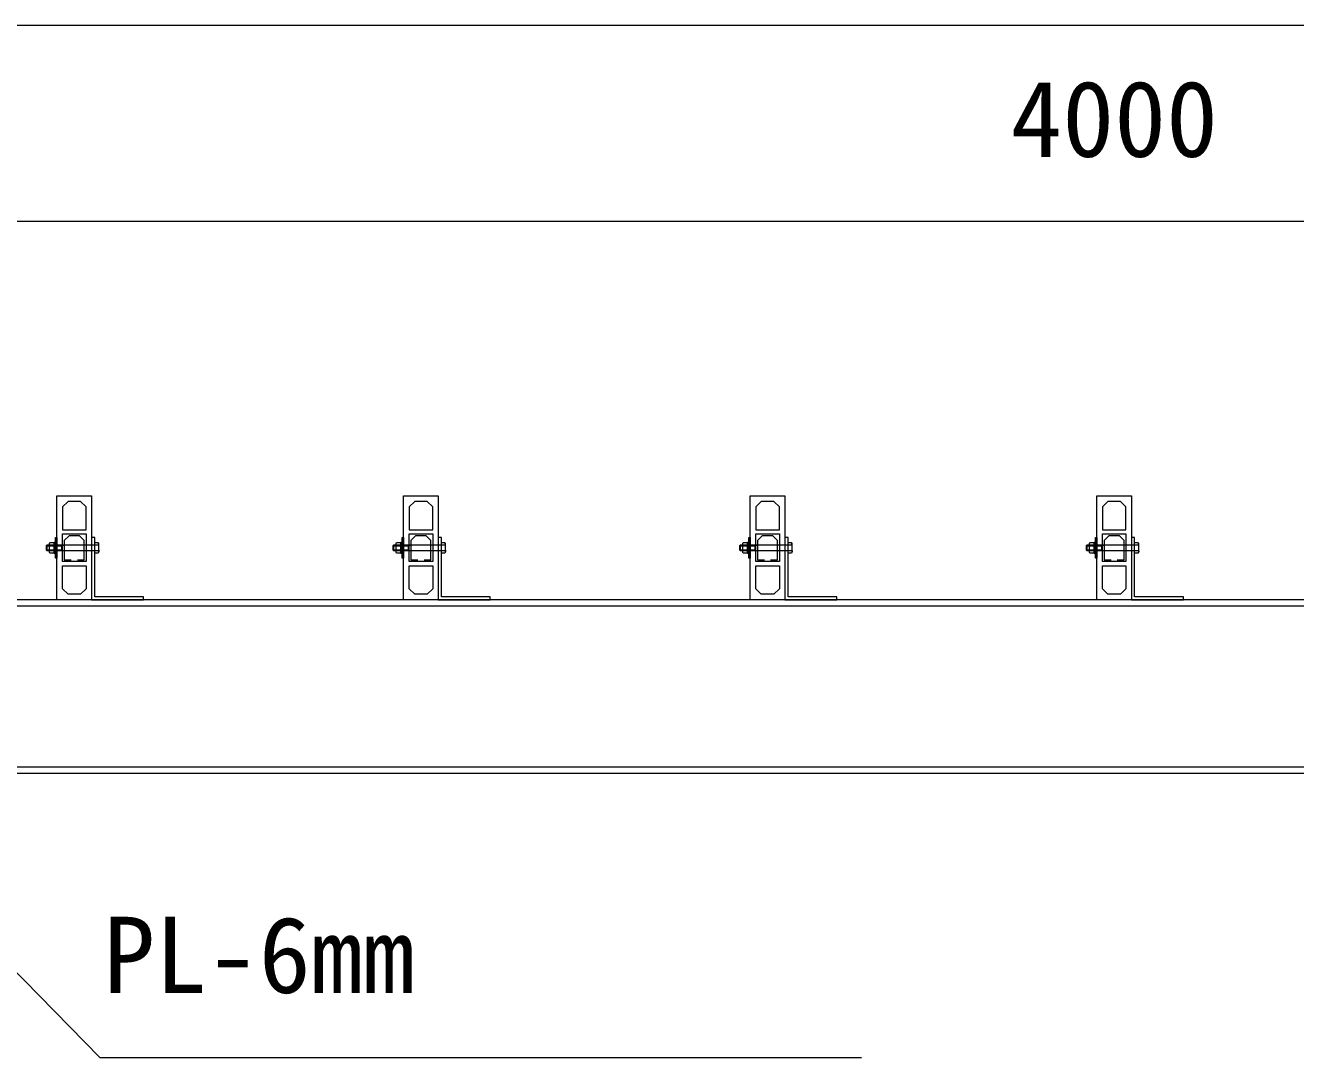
# Model space of a CAD drawing. Units: millimetres at full size, sheet at 1:60; details may follow other scales. Extents: x -1200 to 26400, y -900 to 18720.
# Drawn here: x 8010 to 9842, y 6546 to 8035 of the extents above; entities that cross this region are included whole.
import ezdxf
from ezdxf.enums import TextEntityAlignment as Align

# ---------------------------------------------------------------- set-up
doc = ezdxf.new("R2010")
doc.units = ezdxf.units.MM
doc.header["$LTSCALE"] = 60
for name, color, linetype, lineweight in [('D-STR', 1, 'Continuous', 13), ('D-STR-DIM', 7, 'Continuous', 13), ('D-STR-HTXT', 7, 'Continuous', 13)]:
    doc.layers.add(name, color=color, linetype=linetype, lineweight=lineweight)
doc.styles.add('ＭＳ ゴシック', font='')
doc.styles.get('ＭＳ ゴシック').set_extended_font_data('MS Gothic')

msp = doc.modelspace()

# ---------------------------------------------------------------- linework, layer by layer
at = {"layer": 'D-STR'}
for p, q in [((8055.37, 7206.49), (8055.37, 7356.49)), ((8055.37, 7356.49), (8105.37, 7356.49)), ((8071.37, 7348.49), (8063.37, 7340.49)), ((8089.37, 7348.49), (8071.37, 7348.49)), ((8097.37, 7340.49), (8089.37, 7348.49)), ((8105.37, 7356.49), (8105.37, 7206.49)), ((8555.37, 7206.49), (8555.37, 7356.49)), ((8555.37, 7356.49), (8605.37, 7356.49)), ((8571.37, 7348.49), (8563.37, 7340.49)), ((8589.37, 7348.49), (8571.37, 7348.49)), ((8597.37, 7340.49), (8589.37, 7348.49)), ((8605.37, 7356.49), (8605.37, 7206.49)), ((9055.37, 7206.49), (9055.37, 7356.49)), ((9055.37, 7356.49), (9105.37, 7356.49)), ((9071.37, 7348.49), (9063.37, 7340.49)), ((9089.37, 7348.49), (9071.37, 7348.49)), ((9097.37, 7340.49), (9089.37, 7348.49)), ((9105.37, 7356.49), (9105.37, 7206.49)), ((9555.37, 7206.49), (9555.37, 7356.49)), ((9555.37, 7356.49), (9605.37, 7356.49)), ((9571.37, 7348.49), (9563.37, 7340.49)), ((9589.37, 7348.49), (9571.37, 7348.49)), ((9597.37, 7340.49), (9589.37, 7348.49)), ((9605.37, 7356.49), (9605.37, 7206.49)), ((8063.37, 7340.49), (8063.37, 7307.49)), ((8097.37, 7307.49), (8097.37, 7340.49)), ((8563.37, 7340.49), (8563.37, 7307.49)), ((8597.37, 7307.49), (8597.37, 7340.49)), ((9063.37, 7340.49), (9063.37, 7307.49)), ((9097.37, 7307.49), (9097.37, 7340.49)), ((9563.37, 7340.49), (9563.37, 7307.49)), ((9597.37, 7307.49), (9597.37, 7340.49)), ((8053.37, 7296.49), (8055.37, 7296.49)), ((8053.37, 7266.49), (8053.37, 7296.49)), ((8055.37, 7296.49), (8055.37, 7266.49)), ((8063.37, 7307.49), (8097.37, 7307.49)), ((8063.37, 7261.49), (8063.37, 7301.49)), ((8063.37, 7301.49), (8097.37, 7301.49)), ((8072.72, 7298.92), (8065.92, 7292.12)), ((8088.02, 7298.92), (8072.72, 7298.92)), ((8094.82, 7292.12), (8088.02, 7298.92)), ((8097.37, 7301.49), (8097.37, 7261.49)), ((8109.87, 7296.49), (8105.37, 7296.49)), ((8105.37, 7296.49), (8105.37, 7206.49)), ((8109.87, 7210.99), (8109.87, 7296.49)), ((8553.37, 7296.49), (8555.37, 7296.49)), ((8553.37, 7266.49), (8553.37, 7296.49)), ((8555.37, 7296.49), (8555.37, 7266.49)), ((8563.37, 7307.49), (8597.37, 7307.49)), ((8563.37, 7261.49), (8563.37, 7301.49)), ((8563.37, 7301.49), (8597.37, 7301.49)), ((8572.72, 7298.92), (8565.92, 7292.12)), ((8588.02, 7298.92), (8572.72, 7298.92)), ((8594.82, 7292.12), (8588.02, 7298.92)), ((8597.37, 7301.49), (8597.37, 7261.49)), ((8609.87, 7296.49), (8605.37, 7296.49)), ((8605.37, 7296.49), (8605.37, 7206.49)), ((8609.87, 7210.99), (8609.87, 7296.49)), ((9053.37, 7296.49), (9055.37, 7296.49)), ((9053.37, 7266.49), (9053.37, 7296.49)), ((9055.37, 7296.49), (9055.37, 7266.49)), ((9063.37, 7307.49), (9097.37, 7307.49)), ((9063.37, 7261.49), (9063.37, 7301.49)), ((9063.37, 7301.49), (9097.37, 7301.49)), ((9072.72, 7298.92), (9065.92, 7292.12)), ((9088.02, 7298.92), (9072.72, 7298.92)), ((9094.82, 7292.12), (9088.02, 7298.92)), ((9097.37, 7301.49), (9097.37, 7261.49)), ((9109.87, 7296.49), (9105.37, 7296.49)), ((9105.37, 7296.49), (9105.37, 7206.49)), ((9109.87, 7210.99), (9109.87, 7296.49)), ((9553.37, 7296.49), (9555.37, 7296.49)), ((9553.37, 7266.49), (9553.37, 7296.49)), ((9555.37, 7296.49), (9555.37, 7266.49)), ((9563.37, 7307.49), (9597.37, 7307.49)), ((9563.37, 7261.49), (9563.37, 7301.49)), ((9563.37, 7301.49), (9597.37, 7301.49)), ((9572.72, 7298.92), (9565.92, 7292.12)), ((9588.02, 7298.92), (9572.72, 7298.92)), ((9594.82, 7292.12), (9588.02, 7298.92)), ((9597.37, 7301.49), (9597.37, 7261.49)), ((9609.87, 7296.49), (9605.37, 7296.49)), ((9605.37, 7296.49), (9605.37, 7206.49)), ((9609.87, 7210.99), (9609.87, 7296.49)), ((8039.87, 7284.41), (8061.87, 7284.41)), ((8039.87, 7278.58), (8061.87, 7278.58)), ((8040.96, 7285.49), (8040.96, 7277.49)), ((8044.57, 7287.99), (8045.15, 7289)), ((8044.57, 7274.99), (8044.57, 7287.99)), ((8045.15, 7273.99), (8044.57, 7274.99)), ((8045.15, 7289), (8050.79, 7289)), ((8050.79, 7285.25), (8045.15, 7285.25)), ((8045.15, 7277.74), (8050.79, 7277.74)), ((8050.79, 7273.99), (8045.15, 7273.99)), ((8050.79, 7289), (8051.37, 7287.99)), ((8051.37, 7274.99), (8050.79, 7273.99)), ((8051.37, 7289.49), (8053.37, 7289.49)), ((8051.37, 7273.49), (8051.37, 7289.49)), ((8051.37, 7287.99), (8051.37, 7274.99)), ((8053.37, 7289.49), (8053.37, 7273.49)), ((8061.87, 7285.49), (8061.87, 7277.49)), ((8061.87, 7284.41), (8065.62, 7285.49)), ((8061.87, 7278.58), (8065.62, 7277.49)), ((8065.92, 7292.12), (8065.92, 7264.07)), ((8094.82, 7264.07), (8094.82, 7292.12)), ((8114.68, 7285.25), (8109.87, 7285.25)), ((8109.87, 7277.74), (8114.68, 7277.74)), ((8539.87, 7284.41), (8561.87, 7284.41)), ((8539.87, 7278.58), (8561.87, 7278.58)), ((8540.96, 7285.49), (8540.96, 7277.49)), ((8544.57, 7287.99), (8545.15, 7289)), ((8544.57, 7274.99), (8544.57, 7287.99)), ((8545.15, 7273.99), (8544.57, 7274.99)), ((8545.15, 7289), (8550.79, 7289)), ((8550.79, 7285.25), (8545.15, 7285.25)), ((8545.15, 7277.74), (8550.79, 7277.74)), ((8550.79, 7273.99), (8545.15, 7273.99)), ((8550.79, 7289), (8551.37, 7287.99)), ((8551.37, 7274.99), (8550.79, 7273.99)), ((8551.37, 7289.49), (8553.37, 7289.49)), ((8551.37, 7273.49), (8551.37, 7289.49)), ((8551.37, 7287.99), (8551.37, 7274.99)), ((8553.37, 7289.49), (8553.37, 7273.49)), ((8561.87, 7285.49), (8561.87, 7277.49)), ((8561.87, 7284.41), (8565.62, 7285.49)), ((8561.87, 7278.58), (8565.62, 7277.49)), ((8565.92, 7292.12), (8565.92, 7264.07)), ((8594.82, 7264.07), (8594.82, 7292.12)), ((8614.68, 7285.25), (8609.87, 7285.25)), ((8609.87, 7277.74), (8614.68, 7277.74)), ((9039.87, 7284.41), (9061.87, 7284.41)), ((9039.87, 7278.58), (9061.87, 7278.58)), ((9040.96, 7285.49), (9040.96, 7277.49)), ((9044.57, 7287.99), (9045.15, 7289)), ((9044.57, 7274.99), (9044.57, 7287.99)), ((9045.15, 7273.99), (9044.57, 7274.99)), ((9045.15, 7289), (9050.79, 7289)), ((9050.79, 7285.25), (9045.15, 7285.25)), ((9045.15, 7277.74), (9050.79, 7277.74)), ((9050.79, 7273.99), (9045.15, 7273.99)), ((9050.79, 7289), (9051.37, 7287.99)), ((9051.37, 7274.99), (9050.79, 7273.99)), ((9051.37, 7289.49), (9053.37, 7289.49)), ((9051.37, 7273.49), (9051.37, 7289.49)), ((9051.37, 7287.99), (9051.37, 7274.99)), ((9053.37, 7289.49), (9053.37, 7273.49)), ((9061.87, 7285.49), (9061.87, 7277.49)), ((9061.87, 7284.41), (9065.62, 7285.49)), ((9061.87, 7278.58), (9065.62, 7277.49)), ((9065.92, 7292.12), (9065.92, 7264.07)), ((9094.82, 7264.07), (9094.82, 7292.12)), ((9114.68, 7285.25), (9109.87, 7285.25)), ((9109.87, 7277.74), (9114.68, 7277.74)), ((9539.87, 7284.41), (9561.87, 7284.41)), ((9539.87, 7278.58), (9561.87, 7278.58)), ((9540.96, 7285.49), (9540.96, 7277.49)), ((9544.57, 7287.99), (9545.15, 7289)), ((9544.57, 7274.99), (9544.57, 7287.99)), ((9545.15, 7273.99), (9544.57, 7274.99)), ((9545.15, 7289), (9550.79, 7289)), ((9550.79, 7285.25), (9545.15, 7285.25)), ((9545.15, 7277.74), (9550.79, 7277.74)), ((9550.79, 7273.99), (9545.15, 7273.99)), ((9550.79, 7289), (9551.37, 7287.99)), ((9551.37, 7274.99), (9550.79, 7273.99)), ((9551.37, 7289.49), (9553.37, 7289.49)), ((9551.37, 7273.49), (9551.37, 7289.49)), ((9551.37, 7287.99), (9551.37, 7274.99)), ((9553.37, 7289.49), (9553.37, 7273.49)), ((9561.87, 7285.49), (9561.87, 7277.49)), ((9561.87, 7284.41), (9565.62, 7285.49)), ((9561.87, 7278.58), (9565.62, 7277.49)), ((9565.92, 7292.12), (9565.92, 7264.07)), ((9594.82, 7264.07), (9594.82, 7292.12)), ((9614.68, 7285.25), (9609.87, 7285.25)), ((9609.87, 7277.74), (9614.68, 7277.74)), ((8053.37, 7273.49), (8051.37, 7273.49)), ((8055.37, 7266.49), (8053.37, 7266.49)), ((8097.37, 7261.49), (8063.37, 7261.49)), ((8065.92, 7264.07), (8075.92, 7264.07)), ((8084.82, 7264.07), (8094.82, 7264.07)), ((8553.37, 7273.49), (8551.37, 7273.49)), ((8555.37, 7266.49), (8553.37, 7266.49)), ((8597.37, 7261.49), (8563.37, 7261.49)), ((8565.92, 7264.07), (8575.92, 7264.07)), ((8584.82, 7264.07), (8594.82, 7264.07)), ((9053.37, 7273.49), (9051.37, 7273.49)), ((9055.37, 7266.49), (9053.37, 7266.49)), ((9097.37, 7261.49), (9063.37, 7261.49)), ((9065.92, 7264.07), (9075.92, 7264.07)), ((9084.82, 7264.07), (9094.82, 7264.07)), ((9553.37, 7273.49), (9551.37, 7273.49)), ((9555.37, 7266.49), (9553.37, 7266.49)), ((9597.37, 7261.49), (9563.37, 7261.49)), ((9565.92, 7264.07), (9575.92, 7264.07)), ((9584.82, 7264.07), (9594.82, 7264.07)), ((8063.37, 7222.49), (8063.37, 7255.49)), ((8063.37, 7255.49), (8097.37, 7255.49)), ((8097.37, 7255.49), (8097.37, 7222.49)), ((8563.37, 7222.49), (8563.37, 7255.49)), ((8563.37, 7255.49), (8597.37, 7255.49)), ((8597.37, 7255.49), (8597.37, 7222.49)), ((9063.37, 7222.49), (9063.37, 7255.49)), ((9063.37, 7255.49), (9097.37, 7255.49)), ((9097.37, 7255.49), (9097.37, 7222.49)), ((9563.37, 7222.49), (9563.37, 7255.49)), ((9563.37, 7255.49), (9597.37, 7255.49)), ((9597.37, 7255.49), (9597.37, 7222.49)), ((8071.37, 7214.49), (8063.37, 7222.49)), ((8097.37, 7222.49), (8089.37, 7214.49)), ((8571.37, 7214.49), (8563.37, 7222.49)), ((8597.37, 7222.49), (8589.37, 7214.49)), ((9071.37, 7214.49), (9063.37, 7222.49)), ((9097.37, 7222.49), (9089.37, 7214.49)), ((9571.37, 7214.49), (9563.37, 7222.49)), ((9597.37, 7222.49), (9589.37, 7214.49)), ((12780.37, 7206.49), (2380.37, 7206.49)), ((8105.37, 7206.49), (8055.37, 7206.49)), ((8089.37, 7214.49), (8071.37, 7214.49)), ((8105.37, 7206.49), (8180.37, 7206.49)), ((8180.37, 7210.99), (8109.87, 7210.99)), ((8180.37, 7206.49), (8180.37, 7210.99)), ((8605.37, 7206.49), (8555.37, 7206.49)), ((8589.37, 7214.49), (8571.37, 7214.49)), ((8605.37, 7206.49), (8680.37, 7206.49)), ((8680.37, 7210.99), (8609.87, 7210.99)), ((8680.37, 7206.49), (8680.37, 7210.99)), ((9105.37, 7206.49), (9055.37, 7206.49)), ((9089.37, 7214.49), (9071.37, 7214.49)), ((9105.37, 7206.49), (9180.37, 7206.49)), ((9180.37, 7210.99), (9109.87, 7210.99)), ((9180.37, 7206.49), (9180.37, 7210.99)), ((9605.37, 7206.49), (9555.37, 7206.49)), ((9589.37, 7214.49), (9571.37, 7214.49)), ((9605.37, 7206.49), (9680.37, 7206.49)), ((9680.37, 7210.99), (9609.87, 7210.99)), ((9680.37, 7206.49), (9680.37, 7210.99)), ((12771.37, 7197.49), (7582.87, 7197.49)), ((7582.87, 6965.49), (11779.53, 6965.49)), ((3380.37, 6956.49), (11780.37, 6956.49))]:
    msp.add_line(p, q, dxfattribs=at)
for points in [[(8109.87, 7285.49), (8040.96, 7285.49), (8039.87, 7284.41), (8039.87, 7278.58), (8040.96, 7277.49), (8109.87, 7277.49)], [(8609.87, 7285.49), (8540.96, 7285.49), (8539.87, 7284.41), (8539.87, 7278.58), (8540.96, 7277.49), (8609.87, 7277.49)], [(9109.87, 7285.49), (9040.96, 7285.49), (9039.87, 7284.41), (9039.87, 7278.58), (9040.96, 7277.49), (9109.87, 7277.49)], [(9609.87, 7285.49), (9540.96, 7285.49), (9539.87, 7284.41), (9539.87, 7278.58), (9540.96, 7277.49), (9609.87, 7277.49)]]:
    msp.add_lwpolyline(points, dxfattribs=at)
for points in [[(8109.87, 7289), (8114.68, 7289), (8115.26, 7287.99), (8115.26, 7274.99), (8114.68, 7273.99), (8109.87, 7273.99)], [(8609.87, 7289), (8614.68, 7289), (8615.26, 7287.99), (8615.26, 7274.99), (8614.68, 7273.99), (8609.87, 7273.99)], [(9109.87, 7289), (9114.68, 7289), (9115.26, 7287.99), (9115.26, 7274.99), (9114.68, 7273.99), (9109.87, 7273.99)], [(9609.87, 7289), (9614.68, 7289), (9615.26, 7287.99), (9615.26, 7274.99), (9614.68, 7273.99), (9609.87, 7273.99)]]:
    msp.add_lwpolyline(points, close=True, dxfattribs=at)
for points in [[(8114.68, 7289), (8114.72, 7288.84), (8114.83, 7288.37), (8114.86, 7288.21), (8114.9, 7288.05), (8115, 7287.58), (8115.03, 7287.42), (8115.06, 7287.26), (8115.15, 7286.79), (8115.17, 7286.63), (8115.2, 7286.47), (8115.26, 7285.99), (8115.27, 7285.83), (8115.29, 7285.61), (8115.33, 7284.93), (8115.34, 7284.71), (8115.35, 7284.48), (8115.34, 7283.8), (8115.34, 7283.57), (8115.34, 7283.35), (8115.33, 7282.67), (8115.32, 7282.44), (8115.32, 7282.21), (8115.31, 7281.53), (8115.32, 7281.31), (8115.33, 7281.03), (8115.36, 7280.21), (8115.38, 7279.94), (8115.4, 7279.67), (8115.47, 7278.85), (8115.5, 7278.58), (8115.53, 7278.31), (8115.63, 7277.49), (8115.66, 7277.22), (8115.69, 7276.95), (8115.8, 7276.14), (8115.84, 7275.87)], [(8614.68, 7289), (8614.72, 7288.84), (8614.83, 7288.37), (8614.86, 7288.21), (8614.9, 7288.05), (8615, 7287.58), (8615.03, 7287.42), (8615.06, 7287.26), (8615.15, 7286.79), (8615.17, 7286.63), (8615.2, 7286.47), (8615.26, 7285.99), (8615.27, 7285.83), (8615.29, 7285.61), (8615.33, 7284.93), (8615.34, 7284.71), (8615.35, 7284.48), (8615.34, 7283.8), (8615.34, 7283.57), (8615.34, 7283.35), (8615.33, 7282.67), (8615.32, 7282.44), (8615.32, 7282.21), (8615.31, 7281.53), (8615.32, 7281.31), (8615.33, 7281.03), (8615.36, 7280.21), (8615.38, 7279.94), (8615.4, 7279.67), (8615.47, 7278.85), (8615.5, 7278.58), (8615.53, 7278.31), (8615.63, 7277.49), (8615.66, 7277.22), (8615.69, 7276.95), (8615.8, 7276.14), (8615.84, 7275.87)], [(9114.68, 7289), (9114.72, 7288.84), (9114.83, 7288.37), (9114.86, 7288.21), (9114.9, 7288.05), (9115, 7287.58), (9115.03, 7287.42), (9115.06, 7287.26), (9115.15, 7286.79), (9115.17, 7286.63), (9115.2, 7286.47), (9115.26, 7285.99), (9115.27, 7285.83), (9115.29, 7285.61), (9115.33, 7284.93), (9115.34, 7284.71), (9115.35, 7284.48), (9115.34, 7283.8), (9115.34, 7283.57), (9115.34, 7283.35), (9115.33, 7282.67), (9115.32, 7282.44), (9115.32, 7282.21), (9115.31, 7281.53), (9115.32, 7281.31), (9115.33, 7281.03), (9115.36, 7280.21), (9115.38, 7279.94), (9115.4, 7279.67), (9115.47, 7278.85), (9115.5, 7278.58), (9115.53, 7278.31), (9115.63, 7277.49), (9115.66, 7277.22), (9115.69, 7276.95), (9115.8, 7276.14), (9115.84, 7275.87)], [(9614.68, 7289), (9614.72, 7288.84), (9614.83, 7288.37), (9614.86, 7288.21), (9614.9, 7288.05), (9615, 7287.58), (9615.03, 7287.42), (9615.06, 7287.26), (9615.15, 7286.79), (9615.17, 7286.63), (9615.2, 7286.47), (9615.26, 7285.99), (9615.27, 7285.83), (9615.29, 7285.61), (9615.33, 7284.93), (9615.34, 7284.71), (9615.35, 7284.48), (9615.34, 7283.8), (9615.34, 7283.57), (9615.34, 7283.35), (9615.33, 7282.67), (9615.32, 7282.44), (9615.32, 7282.21), (9615.31, 7281.53), (9615.32, 7281.31), (9615.33, 7281.03), (9615.36, 7280.21), (9615.38, 7279.94), (9615.4, 7279.67), (9615.47, 7278.85), (9615.5, 7278.58), (9615.53, 7278.31), (9615.63, 7277.49), (9615.66, 7277.22), (9615.69, 7276.95), (9615.8, 7276.14), (9615.84, 7275.87)]]:
    msp.add_open_spline(points, degree=3, knots=[0, 0, 0, 0, 1, 1, 1, 2, 2, 2, 3, 3, 3, 4, 4, 4, 5, 5, 5, 6, 6, 6, 7, 7, 7, 8, 8, 8, 9, 9, 9, 10, 10, 10, 11, 11, 11, 12, 12, 12, 12], dxfattribs=at)
at = {"layer": 'D-STR-DIM'}
for p, q in [((12780.37, 8035.19), (2380.37, 8035.19)), ((11580.37, 7752.28), (7580.37, 7752.28))]:
    msp.add_line(p, q, dxfattribs=at)
at = {"layer": 'D-STR-HTXT'}
msp.add_lwpolyline([(7636.73, 7036.49), (8117.16, 6545.98), (8297.16, 6545.98), (9215.82, 6545.98)], dxfattribs=at)

# ---------------------------------------------------------------- texts
at = {"layer": 'D-STR-DIM', "style": 'ＭＳ ゴシック'}
msp.add_text('4000', height=110, dxfattribs=at).set_placement((9580.37, 7955.54), align=Align.TOP_CENTER)
at = {"layer": 'D-STR-HTXT', "style": 'ＭＳ ゴシック'}
msp.add_text('PL-6mm', height=110, dxfattribs=at).set_placement((8122.02, 6749.25), align=Align.TOP_LEFT)

doc.saveas('drawing.dxf')
